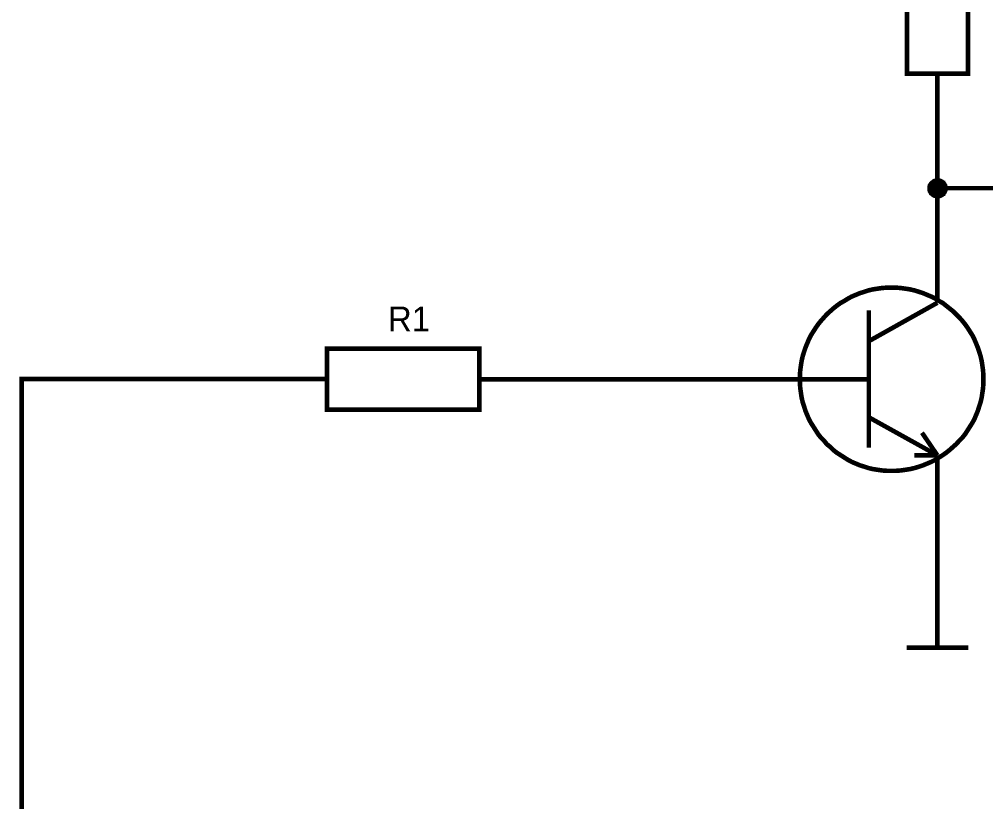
# Model space of a CAD drawing. Header units: millimetres. Extents: x 0 to 841, y 0 to 594.
# Drawn here: x 342.4 to 405.7, y 392.3 to 443.6 of the extents above; entities that cross this region are included whole.
import ezdxf

# ---------------------------------------------------------------- set-up
doc = ezdxf.new("R2010")
doc.units = ezdxf.units.MM
doc.layers.add('Sheet', color=255, linetype='Continuous')

msp = doc.modelspace()

# ---------------------------------------------------------------- linework, layer by layer
at = {"layer": 'Sheet', "const_width": 0.3}
for points in [[(400.513, 449.992), (404.51, 449.992), (404.51, 439.998), (400.513, 439.998), (400.513, 449.992)], [(362.514, 421.985), (372.508, 421.985), (372.508, 417.988), (362.514, 417.988), (362.514, 421.985)]]:
    msp.add_lwpolyline(points, close=True, dxfattribs=at)
at = {"layer": 'Sheet'}
for points, const_width in [([(402.511, 432.496), (417.513, 432.496), (417.513, 442.49), (422.521, 442.49)], 0.3), ([(402.511, 439.998), (402.511, 437.482)], 0.3), ([(402.511, 427.488), (402.511, 432.496), (402.511, 437.482)], 0.3), ([(401.995, 432.496), (401.995, 432.519), (401.995, 432.541), (401.995, 432.564), (401.995, 432.586), (402.017, 432.608), (402.017, 432.631), (402.017, 432.676), (402.04, 432.698), (402.04, 432.698), (402.062, 432.721), (402.062, 432.743), (402.085, 432.766), (402.107, 432.788), (402.107, 432.811), (402.13, 432.833), (402.152, 432.833), (402.174, 432.855), (402.197, 432.878), (402.219, 432.9), (402.219, 432.9), (402.242, 432.923), (402.264, 432.923), (402.287, 432.945), (402.309, 432.945), (402.332, 432.968), (402.354, 432.968), (402.377, 432.968), (402.421, 432.99), (402.444, 432.99), (402.466, 432.99), (402.489, 432.99), (402.511, 432.99)], 0.3), ([(401.995, 432.496), (401.995, 432.519), (401.995, 432.541), (401.995, 432.564), (401.995, 432.586), (402.017, 432.608), (402.017, 432.631), (402.017, 432.676), (402.04, 432.698), (402.04, 432.698), (402.062, 432.721), (402.062, 432.743), (402.085, 432.766), (402.107, 432.788), (402.107, 432.811), (402.13, 432.833), (402.152, 432.833), (402.174, 432.855), (402.197, 432.878), (402.219, 432.9), (402.219, 432.9), (402.242, 432.923), (402.264, 432.923), (402.287, 432.945), (402.309, 432.945), (402.332, 432.968), (402.354, 432.968), (402.377, 432.968), (402.421, 432.99), (402.444, 432.99), (402.466, 432.99), (402.489, 432.99), (402.511, 432.99)], 0.3), ([(401.995, 432.496), (401.995, 432.519), (401.995, 432.541), (401.995, 432.564), (401.995, 432.586), (402.017, 432.608), (402.017, 432.631), (402.017, 432.676), (402.04, 432.698), (402.04, 432.698), (402.062, 432.721), (402.062, 432.743), (402.085, 432.766), (402.107, 432.788), (402.107, 432.811), (402.13, 432.833), (402.152, 432.833), (402.174, 432.855), (402.197, 432.878), (402.219, 432.9), (402.219, 432.9), (402.242, 432.923), (402.264, 432.923), (402.287, 432.945), (402.309, 432.945), (402.332, 432.968), (402.354, 432.968), (402.377, 432.968), (402.421, 432.99), (402.444, 432.99), (402.466, 432.99), (402.489, 432.99), (402.511, 432.99)], 0.3), ([(401.995, 432.496), (401.995, 432.519), (401.995, 432.541), (401.995, 432.564), (401.995, 432.586), (402.017, 432.608), (402.017, 432.631), (402.017, 432.676), (402.04, 432.698), (402.04, 432.698), (402.062, 432.721), (402.062, 432.743), (402.085, 432.766), (402.107, 432.788), (402.107, 432.811), (402.13, 432.833), (402.152, 432.833), (402.174, 432.855), (402.197, 432.878), (402.219, 432.9), (402.219, 432.9), (402.242, 432.923), (402.264, 432.923), (402.287, 432.945), (402.309, 432.945), (402.332, 432.968), (402.354, 432.968), (402.377, 432.968), (402.421, 432.99), (402.444, 432.99), (402.466, 432.99), (402.489, 432.99), (402.511, 432.99)], 0.3), ([(401.995, 432.496), (401.995, 432.519), (401.995, 432.541), (401.995, 432.564), (401.995, 432.586), (402.017, 432.608), (402.017, 432.631), (402.017, 432.676), (402.04, 432.698), (402.04, 432.698), (402.062, 432.721), (402.062, 432.743), (402.085, 432.766), (402.107, 432.788), (402.107, 432.811), (402.13, 432.833), (402.152, 432.833), (402.174, 432.855), (402.197, 432.878), (402.219, 432.9), (402.219, 432.9), (402.242, 432.923), (402.264, 432.923), (402.287, 432.945), (402.309, 432.945), (402.332, 432.968), (402.354, 432.968), (402.377, 432.968), (402.421, 432.99), (402.444, 432.99), (402.466, 432.99), (402.489, 432.99), (402.511, 432.99)], 0.0991), ([(401.995, 432.496), (401.995, 432.519), (401.995, 432.541), (401.995, 432.564), (401.995, 432.586), (402.017, 432.608), (402.017, 432.631), (402.017, 432.676), (402.04, 432.698), (402.04, 432.698), (402.062, 432.721), (402.062, 432.743), (402.085, 432.766), (402.107, 432.788), (402.107, 432.811), (402.13, 432.833), (402.152, 432.833), (402.174, 432.855), (402.197, 432.878), (402.219, 432.9), (402.219, 432.9), (402.242, 432.923), (402.264, 432.923), (402.287, 432.945), (402.309, 432.945), (402.332, 432.968), (402.354, 432.968), (402.377, 432.968), (402.421, 432.99), (402.444, 432.99), (402.466, 432.99), (402.489, 432.99), (402.511, 432.99)], 0.0991), ([(401.995, 432.496), (401.995, 432.519), (401.995, 432.541), (401.995, 432.564), (401.995, 432.586), (402.017, 432.608), (402.017, 432.631), (402.017, 432.676), (402.04, 432.698), (402.04, 432.698), (402.062, 432.721), (402.062, 432.743), (402.085, 432.766), (402.107, 432.788), (402.107, 432.811), (402.13, 432.833), (402.152, 432.833), (402.174, 432.855), (402.197, 432.878), (402.219, 432.9), (402.219, 432.9), (402.242, 432.923), (402.264, 432.923), (402.287, 432.945), (402.309, 432.945), (402.332, 432.968), (402.354, 432.968), (402.377, 432.968), (402.421, 432.99), (402.444, 432.99), (402.466, 432.99), (402.489, 432.99), (402.511, 432.99)], 0.0991), ([(401.995, 432.496), (401.995, 432.519), (401.995, 432.541), (401.995, 432.564), (401.995, 432.586), (402.017, 432.608), (402.017, 432.631), (402.017, 432.676), (402.04, 432.698), (402.04, 432.698), (402.062, 432.721), (402.062, 432.743), (402.085, 432.766), (402.107, 432.788), (402.107, 432.811), (402.13, 432.833), (402.152, 432.833), (402.174, 432.855), (402.197, 432.878), (402.219, 432.9), (402.219, 432.9), (402.242, 432.923), (402.264, 432.923), (402.287, 432.945), (402.309, 432.945), (402.332, 432.968), (402.354, 432.968), (402.377, 432.968), (402.421, 432.99), (402.444, 432.99), (402.466, 432.99), (402.489, 432.99), (402.511, 432.99)], 0.0991), ([(402.511, 432.99), (402.511, 432.99)], 0.3), ([(402.511, 432.99), (402.534, 432.99), (402.556, 432.99), (402.601, 432.99), (402.624, 432.99), (402.646, 432.968), (402.669, 432.968), (402.691, 432.968), (402.713, 432.945), (402.736, 432.945), (402.758, 432.923), (402.781, 432.923), (402.803, 432.9), (402.826, 432.9), (402.848, 432.878), (402.871, 432.855), (402.871, 432.833), (402.893, 432.833), (402.916, 432.811), (402.938, 432.788), (402.938, 432.766), (402.96, 432.743), (402.96, 432.721), (402.983, 432.698), (402.983, 432.698), (403.005, 432.676), (403.005, 432.631), (403.005, 432.608), (403.028, 432.586), (403.028, 432.564), (403.028, 432.541), (403.028, 432.519), (403.028, 432.496)], 0.3), ([(402.511, 432.99), (402.511, 432.99)], 0.3), ([(402.511, 432.99), (402.534, 432.99), (402.556, 432.99), (402.601, 432.99), (402.624, 432.99), (402.646, 432.968), (402.669, 432.968), (402.691, 432.968), (402.713, 432.945), (402.736, 432.945), (402.758, 432.923), (402.781, 432.923), (402.803, 432.9), (402.826, 432.9), (402.848, 432.878), (402.871, 432.855), (402.871, 432.833), (402.893, 432.833), (402.916, 432.811), (402.938, 432.788), (402.938, 432.766), (402.96, 432.743), (402.96, 432.721), (402.983, 432.698), (402.983, 432.698), (403.005, 432.676), (403.005, 432.631), (403.005, 432.608), (403.028, 432.586), (403.028, 432.564), (403.028, 432.541), (403.028, 432.519), (403.028, 432.496)], 0.3), ([(402.511, 432.99), (402.511, 432.99)], 0.3), ([(402.511, 432.99), (402.534, 432.99), (402.556, 432.99), (402.601, 432.99), (402.624, 432.99), (402.646, 432.968), (402.669, 432.968), (402.691, 432.968), (402.713, 432.945), (402.736, 432.945), (402.758, 432.923), (402.781, 432.923), (402.803, 432.9), (402.826, 432.9), (402.848, 432.878), (402.871, 432.855), (402.871, 432.833), (402.893, 432.833), (402.916, 432.811), (402.938, 432.788), (402.938, 432.766), (402.96, 432.743), (402.96, 432.721), (402.983, 432.698), (402.983, 432.698), (403.005, 432.676), (403.005, 432.631), (403.005, 432.608), (403.028, 432.586), (403.028, 432.564), (403.028, 432.541), (403.028, 432.519), (403.028, 432.496)], 0.3), ([(402.511, 432.99), (402.511, 432.99)], 0.3), ([(402.511, 432.99), (402.534, 432.99), (402.556, 432.99), (402.601, 432.99), (402.624, 432.99), (402.646, 432.968), (402.669, 432.968), (402.691, 432.968), (402.713, 432.945), (402.736, 432.945), (402.758, 432.923), (402.781, 432.923), (402.803, 432.9), (402.826, 432.9), (402.848, 432.878), (402.871, 432.855), (402.871, 432.833), (402.893, 432.833), (402.916, 432.811), (402.938, 432.788), (402.938, 432.766), (402.96, 432.743), (402.96, 432.721), (402.983, 432.698), (402.983, 432.698), (403.005, 432.676), (403.005, 432.631), (403.005, 432.608), (403.028, 432.586), (403.028, 432.564), (403.028, 432.541), (403.028, 432.519), (403.028, 432.496)], 0.3), ([(402.511, 432.99), (402.511, 432.99)], 0.0991), ([(402.511, 432.99), (402.534, 432.99), (402.556, 432.99), (402.601, 432.99), (402.624, 432.99), (402.646, 432.968), (402.669, 432.968), (402.691, 432.968), (402.713, 432.945), (402.736, 432.945), (402.758, 432.923), (402.781, 432.923), (402.803, 432.9), (402.826, 432.9), (402.848, 432.878), (402.871, 432.855), (402.871, 432.833), (402.893, 432.833), (402.916, 432.811), (402.938, 432.788), (402.938, 432.766), (402.96, 432.743), (402.96, 432.721), (402.983, 432.698), (402.983, 432.698), (403.005, 432.676), (403.005, 432.631), (403.005, 432.608), (403.028, 432.586), (403.028, 432.564), (403.028, 432.541), (403.028, 432.519), (403.028, 432.496)], 0.0991), ([(402.511, 432.99), (402.511, 432.99)], 0.0991), ([(402.511, 432.99), (402.534, 432.99), (402.556, 432.99), (402.601, 432.99), (402.624, 432.99), (402.646, 432.968), (402.669, 432.968), (402.691, 432.968), (402.713, 432.945), (402.736, 432.945), (402.758, 432.923), (402.781, 432.923), (402.803, 432.9), (402.826, 432.9), (402.848, 432.878), (402.871, 432.855), (402.871, 432.833), (402.893, 432.833), (402.916, 432.811), (402.938, 432.788), (402.938, 432.766), (402.96, 432.743), (402.96, 432.721), (402.983, 432.698), (402.983, 432.698), (403.005, 432.676), (403.005, 432.631), (403.005, 432.608), (403.028, 432.586), (403.028, 432.564), (403.028, 432.541), (403.028, 432.519), (403.028, 432.496)], 0.0991), ([(402.511, 432.99), (402.511, 432.99)], 0.0991), ([(402.511, 432.99), (402.534, 432.99), (402.556, 432.99), (402.601, 432.99), (402.624, 432.99), (402.646, 432.968), (402.669, 432.968), (402.691, 432.968), (402.713, 432.945), (402.736, 432.945), (402.758, 432.923), (402.781, 432.923), (402.803, 432.9), (402.826, 432.9), (402.848, 432.878), (402.871, 432.855), (402.871, 432.833), (402.893, 432.833), (402.916, 432.811), (402.938, 432.788), (402.938, 432.766), (402.96, 432.743), (402.96, 432.721), (402.983, 432.698), (402.983, 432.698), (403.005, 432.676), (403.005, 432.631), (403.005, 432.608), (403.028, 432.586), (403.028, 432.564), (403.028, 432.541), (403.028, 432.519), (403.028, 432.496)], 0.0991), ([(402.511, 432.99), (402.511, 432.99)], 0.0991), ([(402.511, 432.99), (402.534, 432.99), (402.556, 432.99), (402.601, 432.99), (402.624, 432.99), (402.646, 432.968), (402.669, 432.968), (402.691, 432.968), (402.713, 432.945), (402.736, 432.945), (402.758, 432.923), (402.781, 432.923), (402.803, 432.9), (402.826, 432.9), (402.848, 432.878), (402.871, 432.855), (402.871, 432.833), (402.893, 432.833), (402.916, 432.811), (402.938, 432.788), (402.938, 432.766), (402.96, 432.743), (402.96, 432.721), (402.983, 432.698), (402.983, 432.698), (403.005, 432.676), (403.005, 432.631), (403.005, 432.608), (403.028, 432.586), (403.028, 432.564), (403.028, 432.541), (403.028, 432.519), (403.028, 432.496)], 0.0991), ([(402.511, 431.98), (402.489, 431.98), (402.466, 431.98), (402.444, 431.98), (402.421, 431.98), (402.377, 432.002), (402.354, 432.002), (402.332, 432.002), (402.309, 432.025), (402.287, 432.025), (402.264, 432.047), (402.242, 432.047), (402.219, 432.069), (402.219, 432.069), (402.197, 432.092), (402.174, 432.114), (402.152, 432.137), (402.13, 432.137), (402.107, 432.159), (402.107, 432.182), (402.085, 432.204), (402.062, 432.227), (402.062, 432.249), (402.04, 432.272), (402.04, 432.294), (402.017, 432.316), (402.017, 432.339), (402.017, 432.361), (401.995, 432.384), (401.995, 432.406), (401.995, 432.451), (401.995, 432.474), (401.995, 432.496)], 0.3), ([(401.995, 432.496), (401.995, 432.496)], 0.3), ([(402.511, 431.98), (402.489, 431.98), (402.466, 431.98), (402.444, 431.98), (402.421, 431.98), (402.377, 432.002), (402.354, 432.002), (402.332, 432.002), (402.309, 432.025), (402.287, 432.025), (402.264, 432.047), (402.242, 432.047), (402.219, 432.069), (402.219, 432.069), (402.197, 432.092), (402.174, 432.114), (402.152, 432.137), (402.13, 432.137), (402.107, 432.159), (402.107, 432.182), (402.085, 432.204), (402.062, 432.227), (402.062, 432.249), (402.04, 432.272), (402.04, 432.294), (402.017, 432.316), (402.017, 432.339), (402.017, 432.361), (401.995, 432.384), (401.995, 432.406), (401.995, 432.451), (401.995, 432.474), (401.995, 432.496)], 0.3), ([(401.995, 432.496), (401.995, 432.496)], 0.3), ([(402.511, 431.98), (402.489, 431.98), (402.466, 431.98), (402.444, 431.98), (402.421, 431.98), (402.377, 432.002), (402.354, 432.002), (402.332, 432.002), (402.309, 432.025), (402.287, 432.025), (402.264, 432.047), (402.242, 432.047), (402.219, 432.069), (402.219, 432.069), (402.197, 432.092), (402.174, 432.114), (402.152, 432.137), (402.13, 432.137), (402.107, 432.159), (402.107, 432.182), (402.085, 432.204), (402.062, 432.227), (402.062, 432.249), (402.04, 432.272), (402.04, 432.294), (402.017, 432.316), (402.017, 432.339), (402.017, 432.361), (401.995, 432.384), (401.995, 432.406), (401.995, 432.451), (401.995, 432.474), (401.995, 432.496)], 0.3), ([(401.995, 432.496), (401.995, 432.496)], 0.3), ([(402.511, 431.98), (402.489, 431.98), (402.466, 431.98), (402.444, 431.98), (402.421, 431.98), (402.377, 432.002), (402.354, 432.002), (402.332, 432.002), (402.309, 432.025), (402.287, 432.025), (402.264, 432.047), (402.242, 432.047), (402.219, 432.069), (402.219, 432.069), (402.197, 432.092), (402.174, 432.114), (402.152, 432.137), (402.13, 432.137), (402.107, 432.159), (402.107, 432.182), (402.085, 432.204), (402.062, 432.227), (402.062, 432.249), (402.04, 432.272), (402.04, 432.294), (402.017, 432.316), (402.017, 432.339), (402.017, 432.361), (401.995, 432.384), (401.995, 432.406), (401.995, 432.451), (401.995, 432.474), (401.995, 432.496)], 0.3), ([(401.995, 432.496), (401.995, 432.496)], 0.3), ([(402.511, 431.98), (402.489, 431.98), (402.466, 431.98), (402.444, 431.98), (402.421, 431.98), (402.377, 432.002), (402.354, 432.002), (402.332, 432.002), (402.309, 432.025), (402.287, 432.025), (402.264, 432.047), (402.242, 432.047), (402.219, 432.069), (402.219, 432.069), (402.197, 432.092), (402.174, 432.114), (402.152, 432.137), (402.13, 432.137), (402.107, 432.159), (402.107, 432.182), (402.085, 432.204), (402.062, 432.227), (402.062, 432.249), (402.04, 432.272), (402.04, 432.294), (402.017, 432.316), (402.017, 432.339), (402.017, 432.361), (401.995, 432.384), (401.995, 432.406), (401.995, 432.451), (401.995, 432.474), (401.995, 432.496)], 0.0991), ([(401.995, 432.496), (401.995, 432.496)], 0.0991), ([(402.511, 431.98), (402.489, 431.98), (402.466, 431.98), (402.444, 431.98), (402.421, 431.98), (402.377, 432.002), (402.354, 432.002), (402.332, 432.002), (402.309, 432.025), (402.287, 432.025), (402.264, 432.047), (402.242, 432.047), (402.219, 432.069), (402.219, 432.069), (402.197, 432.092), (402.174, 432.114), (402.152, 432.137), (402.13, 432.137), (402.107, 432.159), (402.107, 432.182), (402.085, 432.204), (402.062, 432.227), (402.062, 432.249), (402.04, 432.272), (402.04, 432.294), (402.017, 432.316), (402.017, 432.339), (402.017, 432.361), (401.995, 432.384), (401.995, 432.406), (401.995, 432.451), (401.995, 432.474), (401.995, 432.496)], 0.0991), ([(401.995, 432.496), (401.995, 432.496)], 0.0991), ([(402.511, 431.98), (402.489, 431.98), (402.466, 431.98), (402.444, 431.98), (402.421, 431.98), (402.377, 432.002), (402.354, 432.002), (402.332, 432.002), (402.309, 432.025), (402.287, 432.025), (402.264, 432.047), (402.242, 432.047), (402.219, 432.069), (402.219, 432.069), (402.197, 432.092), (402.174, 432.114), (402.152, 432.137), (402.13, 432.137), (402.107, 432.159), (402.107, 432.182), (402.085, 432.204), (402.062, 432.227), (402.062, 432.249), (402.04, 432.272), (402.04, 432.294), (402.017, 432.316), (402.017, 432.339), (402.017, 432.361), (401.995, 432.384), (401.995, 432.406), (401.995, 432.451), (401.995, 432.474), (401.995, 432.496)], 0.0991), ([(401.995, 432.496), (401.995, 432.496)], 0.0991), ([(402.511, 431.98), (402.489, 431.98), (402.466, 431.98), (402.444, 431.98), (402.421, 431.98), (402.377, 432.002), (402.354, 432.002), (402.332, 432.002), (402.309, 432.025), (402.287, 432.025), (402.264, 432.047), (402.242, 432.047), (402.219, 432.069), (402.219, 432.069), (402.197, 432.092), (402.174, 432.114), (402.152, 432.137), (402.13, 432.137), (402.107, 432.159), (402.107, 432.182), (402.085, 432.204), (402.062, 432.227), (402.062, 432.249), (402.04, 432.272), (402.04, 432.294), (402.017, 432.316), (402.017, 432.339), (402.017, 432.361), (401.995, 432.384), (401.995, 432.406), (401.995, 432.451), (401.995, 432.474), (401.995, 432.496)], 0.0991), ([(401.995, 432.496), (401.995, 432.496)], 0.0991), ([(403.028, 432.496), (403.028, 432.474), (403.028, 432.451), (403.028, 432.406), (403.028, 432.384), (403.005, 432.361), (403.005, 432.339), (403.005, 432.316), (402.983, 432.294), (402.983, 432.272), (402.96, 432.249), (402.96, 432.227), (402.938, 432.204), (402.938, 432.182), (402.916, 432.159), (402.893, 432.137), (402.871, 432.137), (402.871, 432.114), (402.848, 432.092), (402.826, 432.069), (402.803, 432.069), (402.781, 432.047), (402.758, 432.047), (402.736, 432.025), (402.713, 432.025), (402.691, 432.002), (402.669, 432.002), (402.646, 432.002), (402.624, 431.98), (402.601, 431.98), (402.556, 431.98), (402.534, 431.98), (402.511, 431.98)], 0.3), ([(403.028, 432.496), (403.028, 432.474), (403.028, 432.451), (403.028, 432.406), (403.028, 432.384), (403.005, 432.361), (403.005, 432.339), (403.005, 432.316), (402.983, 432.294), (402.983, 432.272), (402.96, 432.249), (402.96, 432.227), (402.938, 432.204), (402.938, 432.182), (402.916, 432.159), (402.893, 432.137), (402.871, 432.137), (402.871, 432.114), (402.848, 432.092), (402.826, 432.069), (402.803, 432.069), (402.781, 432.047), (402.758, 432.047), (402.736, 432.025), (402.713, 432.025), (402.691, 432.002), (402.669, 432.002), (402.646, 432.002), (402.624, 431.98), (402.601, 431.98), (402.556, 431.98), (402.534, 431.98), (402.511, 431.98)], 0.3), ([(403.028, 432.496), (403.028, 432.474), (403.028, 432.451), (403.028, 432.406), (403.028, 432.384), (403.005, 432.361), (403.005, 432.339), (403.005, 432.316), (402.983, 432.294), (402.983, 432.272), (402.96, 432.249), (402.96, 432.227), (402.938, 432.204), (402.938, 432.182), (402.916, 432.159), (402.893, 432.137), (402.871, 432.137), (402.871, 432.114), (402.848, 432.092), (402.826, 432.069), (402.803, 432.069), (402.781, 432.047), (402.758, 432.047), (402.736, 432.025), (402.713, 432.025), (402.691, 432.002), (402.669, 432.002), (402.646, 432.002), (402.624, 431.98), (402.601, 431.98), (402.556, 431.98), (402.534, 431.98), (402.511, 431.98)], 0.3), ([(403.028, 432.496), (403.028, 432.474), (403.028, 432.451), (403.028, 432.406), (403.028, 432.384), (403.005, 432.361), (403.005, 432.339), (403.005, 432.316), (402.983, 432.294), (402.983, 432.272), (402.96, 432.249), (402.96, 432.227), (402.938, 432.204), (402.938, 432.182), (402.916, 432.159), (402.893, 432.137), (402.871, 432.137), (402.871, 432.114), (402.848, 432.092), (402.826, 432.069), (402.803, 432.069), (402.781, 432.047), (402.758, 432.047), (402.736, 432.025), (402.713, 432.025), (402.691, 432.002), (402.669, 432.002), (402.646, 432.002), (402.624, 431.98), (402.601, 431.98), (402.556, 431.98), (402.534, 431.98), (402.511, 431.98)], 0.3), ([(403.028, 432.496), (403.028, 432.474), (403.028, 432.451), (403.028, 432.406), (403.028, 432.384), (403.005, 432.361), (403.005, 432.339), (403.005, 432.316), (402.983, 432.294), (402.983, 432.272), (402.96, 432.249), (402.96, 432.227), (402.938, 432.204), (402.938, 432.182), (402.916, 432.159), (402.893, 432.137), (402.871, 432.137), (402.871, 432.114), (402.848, 432.092), (402.826, 432.069), (402.803, 432.069), (402.781, 432.047), (402.758, 432.047), (402.736, 432.025), (402.713, 432.025), (402.691, 432.002), (402.669, 432.002), (402.646, 432.002), (402.624, 431.98), (402.601, 431.98), (402.556, 431.98), (402.534, 431.98), (402.511, 431.98)], 0.0991), ([(403.028, 432.496), (403.028, 432.474), (403.028, 432.451), (403.028, 432.406), (403.028, 432.384), (403.005, 432.361), (403.005, 432.339), (403.005, 432.316), (402.983, 432.294), (402.983, 432.272), (402.96, 432.249), (402.96, 432.227), (402.938, 432.204), (402.938, 432.182), (402.916, 432.159), (402.893, 432.137), (402.871, 432.137), (402.871, 432.114), (402.848, 432.092), (402.826, 432.069), (402.803, 432.069), (402.781, 432.047), (402.758, 432.047), (402.736, 432.025), (402.713, 432.025), (402.691, 432.002), (402.669, 432.002), (402.646, 432.002), (402.624, 431.98), (402.601, 431.98), (402.556, 431.98), (402.534, 431.98), (402.511, 431.98)], 0.0991), ([(403.028, 432.496), (403.028, 432.474), (403.028, 432.451), (403.028, 432.406), (403.028, 432.384), (403.005, 432.361), (403.005, 432.339), (403.005, 432.316), (402.983, 432.294), (402.983, 432.272), (402.96, 432.249), (402.96, 432.227), (402.938, 432.204), (402.938, 432.182), (402.916, 432.159), (402.893, 432.137), (402.871, 432.137), (402.871, 432.114), (402.848, 432.092), (402.826, 432.069), (402.803, 432.069), (402.781, 432.047), (402.758, 432.047), (402.736, 432.025), (402.713, 432.025), (402.691, 432.002), (402.669, 432.002), (402.646, 432.002), (402.624, 431.98), (402.601, 431.98), (402.556, 431.98), (402.534, 431.98), (402.511, 431.98)], 0.0991), ([(403.028, 432.496), (403.028, 432.474), (403.028, 432.451), (403.028, 432.406), (403.028, 432.384), (403.005, 432.361), (403.005, 432.339), (403.005, 432.316), (402.983, 432.294), (402.983, 432.272), (402.96, 432.249), (402.96, 432.227), (402.938, 432.204), (402.938, 432.182), (402.916, 432.159), (402.893, 432.137), (402.871, 432.137), (402.871, 432.114), (402.848, 432.092), (402.826, 432.069), (402.803, 432.069), (402.781, 432.047), (402.758, 432.047), (402.736, 432.025), (402.713, 432.025), (402.691, 432.002), (402.669, 432.002), (402.646, 432.002), (402.624, 431.98), (402.601, 431.98), (402.556, 431.98), (402.534, 431.98), (402.511, 431.98)], 0.0991), ([(403.028, 432.496), (403.028, 432.496), (403.028, 432.496), (403.028, 432.496), (403.028, 432.496), (403.028, 432.496), (403.028, 432.496), (403.028, 432.496), (403.028, 432.496), (403.028, 432.496), (403.028, 432.496), (403.028, 432.496), (403.028, 432.496), (403.028, 432.496), (403.028, 432.496), (403.028, 432.496), (403.028, 432.496), (403.028, 432.496), (403.028, 432.496), (403.028, 432.496), (403.028, 432.496), (403.028, 432.496), (403.028, 432.496), (403.028, 432.496), (403.028, 432.496), (403.028, 432.496), (403.028, 432.496), (403.028, 432.496), (403.028, 432.496), (403.028, 432.496), (403.028, 432.496), (403.028, 432.496), (403.028, 432.496)], 0.3), ([(403.028, 432.496), (403.028, 432.496)], 0.3), ([(403.028, 432.496), (403.028, 432.496), (403.028, 432.496), (403.028, 432.496), (403.028, 432.496), (403.028, 432.496), (403.028, 432.496), (403.028, 432.496), (403.028, 432.496), (403.028, 432.496), (403.028, 432.496), (403.028, 432.496), (403.028, 432.496), (403.028, 432.496), (403.028, 432.496), (403.028, 432.496), (403.028, 432.496), (403.028, 432.496), (403.028, 432.496), (403.028, 432.496), (403.028, 432.496), (403.028, 432.496), (403.028, 432.496), (403.028, 432.496), (403.028, 432.496), (403.028, 432.496), (403.028, 432.496), (403.028, 432.496), (403.028, 432.496), (403.028, 432.496), (403.028, 432.496), (403.028, 432.496), (403.028, 432.496)], 0.3), ([(403.028, 432.496), (403.028, 432.496)], 0.3), ([(403.028, 432.496), (403.028, 432.496), (403.028, 432.496), (403.028, 432.496), (403.028, 432.496), (403.028, 432.496), (403.028, 432.496), (403.028, 432.496), (403.028, 432.496), (403.028, 432.496), (403.028, 432.496), (403.028, 432.496), (403.028, 432.496), (403.028, 432.496), (403.028, 432.496), (403.028, 432.496), (403.028, 432.496), (403.028, 432.496), (403.028, 432.496), (403.028, 432.496), (403.028, 432.496), (403.028, 432.496), (403.028, 432.496), (403.028, 432.496), (403.028, 432.496), (403.028, 432.496), (403.028, 432.496), (403.028, 432.496), (403.028, 432.496), (403.028, 432.496), (403.028, 432.496), (403.028, 432.496), (403.028, 432.496)], 0.3), ([(403.028, 432.496), (403.028, 432.496)], 0.3), ([(403.028, 432.496), (403.028, 432.496), (403.028, 432.496), (403.028, 432.496), (403.028, 432.496), (403.028, 432.496), (403.028, 432.496), (403.028, 432.496), (403.028, 432.496), (403.028, 432.496), (403.028, 432.496), (403.028, 432.496), (403.028, 432.496), (403.028, 432.496), (403.028, 432.496), (403.028, 432.496), (403.028, 432.496), (403.028, 432.496), (403.028, 432.496), (403.028, 432.496), (403.028, 432.496), (403.028, 432.496), (403.028, 432.496), (403.028, 432.496), (403.028, 432.496), (403.028, 432.496), (403.028, 432.496), (403.028, 432.496), (403.028, 432.496), (403.028, 432.496), (403.028, 432.496), (403.028, 432.496), (403.028, 432.496)], 0.3), ([(403.028, 432.496), (403.028, 432.496)], 0.3), ([(403.028, 432.496), (403.028, 432.496), (403.028, 432.496), (403.028, 432.496), (403.028, 432.496), (403.028, 432.496), (403.028, 432.496), (403.028, 432.496), (403.028, 432.496), (403.028, 432.496), (403.028, 432.496), (403.028, 432.496), (403.028, 432.496), (403.028, 432.496), (403.028, 432.496), (403.028, 432.496), (403.028, 432.496), (403.028, 432.496), (403.028, 432.496), (403.028, 432.496), (403.028, 432.496), (403.028, 432.496), (403.028, 432.496), (403.028, 432.496), (403.028, 432.496), (403.028, 432.496), (403.028, 432.496), (403.028, 432.496), (403.028, 432.496), (403.028, 432.496), (403.028, 432.496), (403.028, 432.496), (403.028, 432.496)], 0.0991), ([(403.028, 432.496), (403.028, 432.496)], 0.0991), ([(403.028, 432.496), (403.028, 432.496), (403.028, 432.496), (403.028, 432.496), (403.028, 432.496), (403.028, 432.496), (403.028, 432.496), (403.028, 432.496), (403.028, 432.496), (403.028, 432.496), (403.028, 432.496), (403.028, 432.496), (403.028, 432.496), (403.028, 432.496), (403.028, 432.496), (403.028, 432.496), (403.028, 432.496), (403.028, 432.496), (403.028, 432.496), (403.028, 432.496), (403.028, 432.496), (403.028, 432.496), (403.028, 432.496), (403.028, 432.496), (403.028, 432.496), (403.028, 432.496), (403.028, 432.496), (403.028, 432.496), (403.028, 432.496), (403.028, 432.496), (403.028, 432.496), (403.028, 432.496), (403.028, 432.496)], 0.0991), ([(403.028, 432.496), (403.028, 432.496)], 0.0991), ([(403.028, 432.496), (403.028, 432.496), (403.028, 432.496), (403.028, 432.496), (403.028, 432.496), (403.028, 432.496), (403.028, 432.496), (403.028, 432.496), (403.028, 432.496), (403.028, 432.496), (403.028, 432.496), (403.028, 432.496), (403.028, 432.496), (403.028, 432.496), (403.028, 432.496), (403.028, 432.496), (403.028, 432.496), (403.028, 432.496), (403.028, 432.496), (403.028, 432.496), (403.028, 432.496), (403.028, 432.496), (403.028, 432.496), (403.028, 432.496), (403.028, 432.496), (403.028, 432.496), (403.028, 432.496), (403.028, 432.496), (403.028, 432.496), (403.028, 432.496), (403.028, 432.496), (403.028, 432.496), (403.028, 432.496)], 0.0991), ([(403.028, 432.496), (403.028, 432.496)], 0.0991), ([(403.028, 432.496), (403.028, 432.496), (403.028, 432.496), (403.028, 432.496), (403.028, 432.496), (403.028, 432.496), (403.028, 432.496), (403.028, 432.496), (403.028, 432.496), (403.028, 432.496), (403.028, 432.496), (403.028, 432.496), (403.028, 432.496), (403.028, 432.496), (403.028, 432.496), (403.028, 432.496), (403.028, 432.496), (403.028, 432.496), (403.028, 432.496), (403.028, 432.496), (403.028, 432.496), (403.028, 432.496), (403.028, 432.496), (403.028, 432.496), (403.028, 432.496), (403.028, 432.496), (403.028, 432.496), (403.028, 432.496), (403.028, 432.496), (403.028, 432.496), (403.028, 432.496), (403.028, 432.496), (403.028, 432.496)], 0.0991), ([(403.028, 432.496), (403.028, 432.496)], 0.0991), ([(402.511, 424.995), (402.511, 427.488)], 0.3), ([(393.506, 419.986), (393.506, 420.301), (393.528, 420.593), (393.573, 420.907), (393.618, 421.199), (393.685, 421.491), (393.775, 421.783), (393.865, 422.053), (393.977, 422.322), (394.09, 422.592), (394.224, 422.861), (394.382, 423.108), (394.539, 423.355), (394.696, 423.58), (394.876, 423.804), (395.078, 424.029), (395.257, 424.231), (395.482, 424.433), (395.684, 424.613), (395.909, 424.793), (396.156, 424.972), (396.403, 425.107), (396.65, 425.264), (396.897, 425.399), (397.166, 425.511), (397.436, 425.624), (397.728, 425.713), (397.997, 425.803), (398.289, 425.871), (398.581, 425.916), (398.896, 425.961), (399.188, 425.983), (399.502, 425.983)], 0.3), ([(399.502, 425.983), (399.188, 425.983), (398.896, 425.961), (398.581, 425.916), (398.289, 425.871), (397.997, 425.803), (397.728, 425.713), (397.436, 425.624), (397.166, 425.511), (396.897, 425.399), (396.65, 425.264), (396.403, 425.107), (396.156, 424.972), (395.909, 424.793), (395.684, 424.613), (395.482, 424.433), (395.257, 424.231), (395.078, 424.029), (394.876, 423.804), (394.696, 423.58), (394.539, 423.355), (394.382, 423.108), (394.224, 422.861), (394.09, 422.592), (393.977, 422.322), (393.865, 422.053), (393.775, 421.783), (393.685, 421.491), (393.618, 421.199), (393.573, 420.907), (393.528, 420.593), (393.506, 420.301), (393.506, 419.986)], 0.3), ([(399.502, 425.983), (399.816, 425.983), (400.108, 425.961), (400.423, 425.916), (400.715, 425.871), (401.007, 425.803), (401.299, 425.713), (401.568, 425.624), (401.838, 425.511), (402.107, 425.399), (402.377, 425.264), (402.624, 425.107), (402.871, 424.972), (403.095, 424.793), (403.32, 424.613), (403.544, 424.433), (403.746, 424.231), (403.949, 424.029), (404.151, 423.804), (404.33, 423.58), (404.488, 423.355), (404.645, 423.108), (404.802, 422.861), (404.937, 422.592), (405.049, 422.322), (405.161, 422.053), (405.251, 421.783), (405.341, 421.491), (405.408, 421.199), (405.453, 420.907), (405.498, 420.593), (405.521, 420.301), (405.521, 419.986)], 0.3), ([(405.521, 419.986), (405.521, 420.301), (405.498, 420.593), (405.453, 420.907), (405.408, 421.199), (405.341, 421.491), (405.251, 421.783), (405.161, 422.053), (405.049, 422.322), (404.937, 422.592), (404.802, 422.861), (404.645, 423.108), (404.488, 423.355), (404.33, 423.58), (404.151, 423.804), (403.949, 424.029), (403.746, 424.231), (403.544, 424.433), (403.32, 424.613), (403.095, 424.793), (402.871, 424.972), (402.624, 425.107), (402.377, 425.264), (402.107, 425.399), (401.838, 425.511), (401.568, 425.624), (401.299, 425.713), (401.007, 425.803), (400.715, 425.871), (400.423, 425.916), (400.108, 425.961), (399.816, 425.983), (399.502, 425.983)], 0.3), ([(398.02, 422.479), (402.511, 424.995)], 0.3), ([(398.02, 424.501), (398.02, 415.495)], 0.3), ([(360.01, 419.998), (342.515, 419.998), (342.515, 324.995), (362.514, 324.995)], 0.3), ([(362.514, 419.998), (360.01, 419.998)], 0.3), ([(372.508, 419.986), (375.023, 419.986)], 0.3), ([(375.023, 419.986), (390.002, 419.986), (390.002, 419.986)], 0.3), ([(393.506, 419.986), (390.002, 419.986)], 0.3), ([(399.502, 413.99), (399.188, 413.99), (398.896, 414.012), (398.581, 414.057), (398.289, 414.102), (397.997, 414.169), (397.728, 414.259), (397.436, 414.349), (397.166, 414.461), (396.897, 414.574), (396.65, 414.708), (396.403, 414.866), (396.156, 415.023), (395.909, 415.18), (395.684, 415.36), (395.482, 415.562), (395.257, 415.742), (395.078, 415.966), (394.876, 416.168), (394.696, 416.393), (394.539, 416.64), (394.382, 416.887), (394.224, 417.134), (394.09, 417.381), (393.977, 417.651), (393.865, 417.92), (393.775, 418.212), (393.685, 418.482), (393.618, 418.774), (393.573, 419.066), (393.528, 419.38), (393.506, 419.672), (393.506, 419.986)], 0.3), ([(393.506, 419.986), (393.506, 419.672), (393.528, 419.38), (393.573, 419.066), (393.618, 418.774), (393.685, 418.482), (393.775, 418.212), (393.865, 417.92), (393.977, 417.651), (394.09, 417.381), (394.224, 417.134), (394.382, 416.887), (394.539, 416.64), (394.696, 416.393), (394.876, 416.168), (395.078, 415.966), (395.257, 415.742), (395.482, 415.562), (395.684, 415.36), (395.909, 415.18), (396.156, 415.023), (396.403, 414.866), (396.65, 414.708), (396.897, 414.574), (397.166, 414.461), (397.436, 414.349), (397.728, 414.259), (397.997, 414.169), (398.289, 414.102), (398.581, 414.057), (398.896, 414.012), (399.188, 413.99), (399.502, 413.99)], 0.3), ([(398.02, 419.986), (393.506, 419.986)], 0.3), ([(405.521, 419.986), (405.521, 419.672), (405.498, 419.38), (405.453, 419.066), (405.408, 418.774), (405.341, 418.482), (405.251, 418.212), (405.161, 417.92), (405.049, 417.651), (404.937, 417.381), (404.802, 417.134), (404.645, 416.887), (404.488, 416.64), (404.33, 416.393), (404.151, 416.168), (403.949, 415.966), (403.746, 415.742), (403.544, 415.562), (403.32, 415.36), (403.095, 415.18), (402.871, 415.023), (402.624, 414.866), (402.377, 414.708), (402.107, 414.574), (401.838, 414.461), (401.568, 414.349), (401.299, 414.259), (401.007, 414.169), (400.715, 414.102), (400.423, 414.057), (400.108, 414.012), (399.816, 413.99), (399.502, 413.99)], 0.3), ([(399.502, 413.99), (399.816, 413.99), (400.108, 414.012), (400.423, 414.057), (400.715, 414.102), (401.007, 414.169), (401.299, 414.259), (401.568, 414.349), (401.838, 414.461), (402.107, 414.574), (402.377, 414.708), (402.624, 414.866), (402.871, 415.023), (403.095, 415.18), (403.32, 415.36), (403.544, 415.562), (403.746, 415.742), (403.949, 415.966), (404.151, 416.168), (404.33, 416.393), (404.488, 416.64), (404.645, 416.887), (404.802, 417.134), (404.937, 417.381), (405.049, 417.651), (405.161, 417.92), (405.251, 418.212), (405.341, 418.482), (405.408, 418.774), (405.453, 419.066), (405.498, 419.38), (405.521, 419.672), (405.521, 419.986)], 0.3), ([(405.521, 419.986), (405.521, 419.986), (405.521, 419.986), (405.521, 419.986), (405.521, 419.986), (405.521, 419.986), (405.521, 419.986), (405.521, 419.986), (405.521, 419.986), (405.521, 419.986), (405.521, 419.986), (405.521, 419.986), (405.521, 419.986), (405.521, 419.986), (405.521, 419.986), (405.521, 419.986), (405.521, 419.986), (405.521, 419.986), (405.521, 419.986), (405.521, 419.986), (405.521, 419.986), (405.521, 419.986), (405.521, 419.986), (405.521, 419.986), (405.521, 419.986), (405.521, 419.986), (405.521, 419.986), (405.521, 419.986), (405.521, 419.986), (405.521, 419.986), (405.521, 419.986), (405.521, 419.986), (405.521, 419.986)], 0.3), ([(398.02, 417.493), (402.511, 415)], 0.3), ([(402.511, 415), (401.501, 416.483)], 0.3), ([(402.511, 415), (401.007, 415)], 0.3), ([(402.511, 415), (402.511, 412.485)], 0.3), ([(402.511, 412.485), (402.511, 407.499)], 0.3), ([(402.511, 407.499), (402.511, 402.401)], 0.3), ([(400.49, 402.401), (404.532, 402.401)], 0.3)]:
    msp.add_lwpolyline(points, dxfattribs=dict(at, const_width=const_width))
at = {"layer": 'Sheet', "const_width": 0.508}
msp.add_lwpolyline([(402.246, 432.5, 1), (402.754, 432.5, 1)], format="xyb", close=True, dxfattribs=at)

# ---------------------------------------------------------------- texts
at = {"layer": 'Sheet'}
msp.add_text('R1', height=1.6171, dxfattribs=at).set_placement((366.511, 423.131))

doc.saveas('drawing.dxf')
